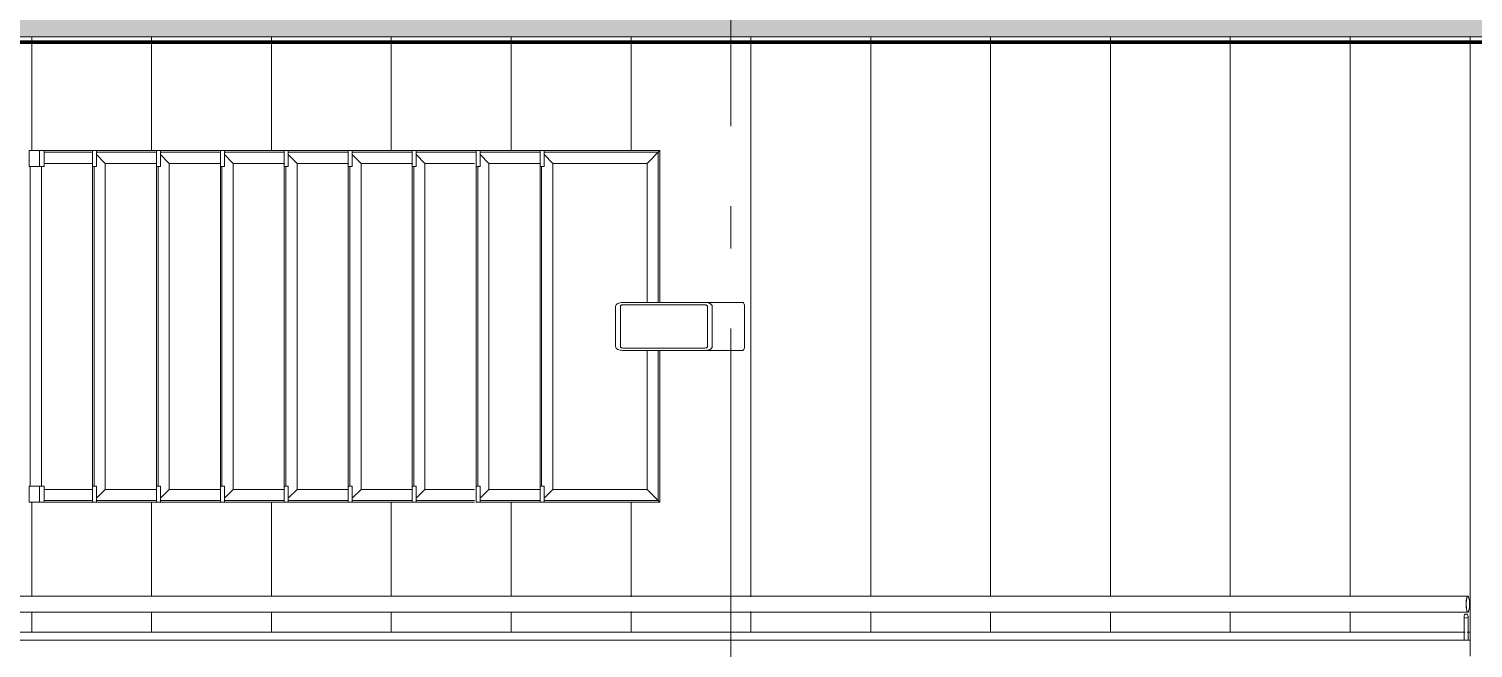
# Model space of a CAD drawing. Header units: millimetres. Extents: x -537608 to 253996, y -217170 to 186033.
# Drawn here: x -230633 to -227018, y 93481 to 95031 of the extents above; entities that cross this region are included whole.
import ezdxf

# ---------------------------------------------------------------- set-up
doc = ezdxf.new("R2010")
doc.units = ezdxf.units.MM
doc.layers.add('16) Лак 1.6м', color=160, linetype='Continuous', lineweight=90)
doc.layers.add('PDF _Геометрия', color=7, linetype='Continuous')
doc.layers.add('PDF _Сплошная заливка', color=7, linetype='Continuous', true_color=0xffffff)

msp = doc.modelspace()

# ---------------------------------------------------------------- hatches: boundary and pattern name
at = {"layer": 'PDF _Сплошная заливка', "true_color": 0x56bc34, "transparency": 33554559}
msp.add_hatch(color=85, dxfattribs=at).paths.add_polyline_path([(-225586.1947, 95011.265), (-225526.1941, 95011.265), (-225526.1941, 95071.2678), (-230976.1935, 95071.2678), (-230976.1935, 95011.265), (-226595.9773, 95011.265)])

# ---------------------------------------------------------------- linework, layer by layer
at = {"layer": '16) Лак 1.6м'}
msp.add_lwpolyline([(-231002.1241, 94997.2157), (-225562.1273, 94997.2157), (-225562.1273, 93026.1049)], dxfattribs=at)
at = {"layer": 'PDF _Геометрия', "color": 253, "lineweight": 9, "true_color": 0xaaaaaa}
for p, q in [((-228876.1941, 94787.0952), (-228876.1941, 95787.0947)), ((-230626.1922, 94726.2656), (-230626.1922, 95011.265)), ((-230626.1922, 95011.265), (-230626.1922, 94726.2656)), ((-230326.1932, 94726.2656), (-230326.1932, 95011.265)), ((-230326.1932, 95011.265), (-230326.1932, 94726.2656)), ((-230026.192, 94726.2656), (-230026.192, 95011.265)), ((-230026.192, 95011.265), (-230026.192, 94726.2656)), ((-229726.1931, 94726.2656), (-229726.1931, 95011.265)), ((-229726.1931, 95011.265), (-229726.1931, 94726.2656)), ((-229426.1941, 94726.2656), (-229426.1941, 95011.265)), ((-229426.1941, 95011.265), (-229426.1941, 94726.2656)), ((-229126.1929, 94726.2656), (-229126.1929, 95011.265)), ((-229126.1929, 95011.265), (-229126.1929, 94726.2656)), ((-228826.1939, 93609.2875), (-228826.1939, 95011.265)), ((-228826.1939, 95011.265), (-228826.1939, 93609.2875)), ((-228526.1927, 93610.196), (-228526.1927, 95011.265)), ((-228526.1927, 95011.265), (-228526.1927, 93610.196)), ((-228226.1937, 93610.3123), (-228226.1937, 95011.265)), ((-228226.1937, 95011.265), (-228226.1937, 93610.3123)), ((-227926.1926, 93610.4243), (-227926.1926, 95011.265)), ((-227926.1926, 95011.265), (-227926.1926, 93610.4243)), ((-227626.1936, 93610.5405), (-227626.1936, 95011.265)), ((-227626.1936, 95011.265), (-227626.1936, 93610.5405)), ((-227326.1924, 93610.6525), (-227326.1924, 95011.265)), ((-227326.1924, 95011.265), (-227326.1924, 93610.6525)), ((-227026.1934, 93521.2661), (-227026.1934, 95011.265)), ((-227026.1934, 95011.265), (-227026.1934, 93521.2661)), ((-230632.6145, 94686.268), (-230632.6145, 94726.2656)), ((-230632.6145, 94726.2656), (-230606.8781, 94726.2656)), ((-230595.3597, 94726.2656), (-230473.9332, 94726.2656)), ((-230473.9332, 94722.2654), (-230595.3597, 94722.2654)), ((-230463.9327, 94726.2656), (-230313.9321, 94726.2656)), ((-230313.9321, 94722.2654), (-230463.9327, 94722.2654)), ((-230441.9317, 94694.2641), (-230463.9327, 94716.2673)), ((-230463.9327, 94716.2673), (-230441.9317, 94694.2641)), ((-230303.9317, 94726.2656), (-230153.9332, 94726.2656)), ((-230153.9332, 94722.2654), (-230303.9317, 94722.2654)), ((-230281.9328, 94694.2641), (-230303.9317, 94716.2673)), ((-230303.9317, 94716.2673), (-230281.9328, 94694.2641)), ((-230143.9328, 94726.2656), (-229993.9322, 94726.2656)), ((-229993.9322, 94722.2654), (-230143.9328, 94722.2654)), ((-230121.9318, 94694.2641), (-230143.9328, 94716.2673)), ((-230143.9328, 94716.2673), (-230121.9318, 94694.2641)), ((-229993.9322, 94726.2656), (-229983.9317, 94726.2656)), ((-229993.9322, 94686.268), (-229993.9322, 94726.2656)), ((-229983.9317, 94686.268), (-229983.9317, 94726.2656)), ((-229983.9317, 94726.2656), (-229833.9333, 94726.2656)), ((-229833.9333, 94722.2654), (-229983.9317, 94722.2654)), ((-229961.9328, 94694.2641), (-229983.9317, 94716.2673)), ((-229983.9317, 94716.2673), (-229961.9328, 94694.2641)), ((-229833.9333, 94726.2656), (-229823.9329, 94726.2656)), ((-229833.9333, 94686.268), (-229833.9333, 94726.2656)), ((-229823.9329, 94686.268), (-229823.9329, 94726.2656)), ((-229823.9329, 94726.2656), (-229673.9323, 94726.2656)), ((-229673.9323, 94722.2654), (-229823.9329, 94722.2654)), ((-229801.9318, 94694.2641), (-229823.9329, 94716.2673)), ((-229823.9329, 94716.2673), (-229801.9318, 94694.2641)), ((-229673.9323, 94726.2656), (-229663.9318, 94726.2656)), ((-229673.9323, 94686.268), (-229673.9323, 94726.2656)), ((-229663.9318, 94686.268), (-229663.9318, 94726.2656)), ((-229663.9318, 94726.2656), (-229513.9333, 94726.2656)), ((-229513.9333, 94722.2654), (-229663.9318, 94722.2654)), ((-229641.9329, 94694.2641), (-229663.9318, 94716.2673)), ((-229663.9318, 94716.2673), (-229641.9329, 94694.2641)), ((-229513.9333, 94726.2656), (-229503.9329, 94726.2656)), ((-229513.9333, 94686.268), (-229513.9333, 94726.2656)), ((-229503.9329, 94686.268), (-229503.9329, 94726.2656)), ((-229503.9329, 94726.2656), (-229353.9323, 94726.2656)), ((-229353.9323, 94722.2654), (-229503.9329, 94722.2654)), ((-229481.9318, 94694.2641), (-229503.9329, 94716.2673)), ((-229503.9329, 94716.2673), (-229481.9318, 94694.2641)), ((-229353.9323, 94726.2656), (-229343.9318, 94726.2656)), ((-229353.9323, 94686.268), (-229353.9323, 94726.2656)), ((-229343.9318, 94686.268), (-229343.9318, 94726.2656)), ((-229343.9318, 94726.2656), (-229053.9333, 94726.2656)), ((-229057.9314, 94722.2654), (-229343.9318, 94722.2654)), ((-229321.933, 94694.2641), (-229343.9318, 94716.2673)), ((-229343.9318, 94716.2673), (-229321.933, 94694.2641)), ((-229085.9327, 94694.2641), (-229053.9333, 94726.2656)), ((-229053.9333, 94726.2656), (-229085.9327, 94694.2641)), ((-229057.9314, 94347.0099), (-229057.9314, 94722.2654)), ((-229053.9333, 94726.2656), (-229053.9333, 94347.0099)), ((-230606.8781, 94686.268), (-230632.6145, 94686.268)), ((-230629.9319, 94686.268), (-230629.9319, 93886.265)), ((-230601.9328, 94686.268), (-230601.9328, 93886.265)), ((-230473.9332, 94694.2641), (-230595.3597, 94694.2641)), ((-230473.9332, 93886.265), (-230473.9332, 94686.268)), ((-230469.933, 94686.268), (-230469.933, 93886.265)), ((-230441.9317, 93878.2646), (-230441.9317, 94694.2641)), ((-230441.9317, 94694.2641), (-230313.9321, 94694.2641)), ((-230313.9321, 93886.265), (-230313.9321, 94686.268)), ((-230309.932, 94686.268), (-230309.932, 93886.265)), ((-230281.9328, 93878.2646), (-230281.9328, 94694.2641)), ((-230281.9328, 94694.2641), (-230153.9332, 94694.2641)), ((-230153.9332, 93886.265), (-230153.9332, 94686.268)), ((-230149.933, 94686.268), (-230149.933, 93886.265)), ((-230121.9318, 93878.2646), (-230121.9318, 94694.2641)), ((-230121.9318, 94694.2641), (-229993.9322, 94694.2641)), ((-229993.9322, 93886.265), (-229993.9322, 94686.268)), ((-229993.9322, 94686.268), (-229983.9317, 94686.268)), ((-229989.932, 94686.268), (-229989.932, 93886.265)), ((-229961.9328, 93878.2646), (-229961.9328, 94694.2641)), ((-229961.9328, 94694.2641), (-229833.9333, 94694.2641)), ((-229833.9333, 93886.265), (-229833.9333, 94686.268)), ((-229833.9333, 94686.268), (-229823.9329, 94686.268)), ((-229829.9331, 94686.268), (-229829.9331, 93886.265)), ((-229801.9318, 93878.2646), (-229801.9318, 94694.2641)), ((-229801.9318, 94694.2641), (-229673.9323, 94694.2641)), ((-229673.9323, 93886.265), (-229673.9323, 94686.268)), ((-229673.9323, 94686.268), (-229663.9318, 94686.268)), ((-229669.9321, 94686.268), (-229669.9321, 93886.265)), ((-229641.9329, 93878.2646), (-229641.9329, 94694.2641)), ((-229641.9329, 94694.2641), (-229518.0197, 94694.2641)), ((-229513.9333, 93886.265), (-229513.9333, 94686.268)), ((-229513.9333, 94686.268), (-229503.9329, 94686.268)), ((-229509.9332, 94686.268), (-229509.9332, 93886.265)), ((-229481.9318, 93878.2646), (-229481.9318, 94694.2641)), ((-229481.9318, 94694.2641), (-229353.9323, 94694.2641)), ((-229353.9323, 93886.265), (-229353.9323, 94686.268)), ((-229353.9323, 94686.268), (-229343.9318, 94686.268)), ((-229349.9321, 94686.268), (-229349.9321, 93886.265)), ((-229085.9327, 94694.2641), (-229321.933, 94694.2641)), ((-229321.933, 94694.2641), (-229321.933, 93878.2646)), ((-229085.9327, 94347.0099), (-229085.9327, 94694.2641)), ((-228876.1941, 94481.2595), (-228876.1941, 94587.0944)), ((-229164.5176, 94339.0225), (-229164.8664, 94337.2656)), ((-229164.8664, 94337.2656), (-229164.8664, 94235.2674)), ((-229163.4864, 94340.7104), (-229164.5176, 94339.0225)), ((-229161.8092, 94342.2648), (-229163.4864, 94340.7104)), ((-229159.5529, 94343.6298), (-229161.8092, 94342.2648)), ((-229156.8036, 94344.7494), (-229159.5529, 94343.6298)), ((-229153.6689, 94345.5803), (-229156.8036, 94344.7494)), ((-229150.265, 94346.0928), (-229153.6689, 94345.5803)), ((-229152.657, 94337.8513), (-229152.7732, 94337.2656)), ((-229152.7732, 94337.2656), (-229152.7732, 94235.2674)), ((-229152.3125, 94338.4154), (-229152.657, 94337.8513)), ((-229151.7528, 94338.932), (-229152.3125, 94338.4154)), ((-229151.0014, 94339.3885), (-229151.7528, 94338.932)), ((-229150.0863, 94339.7588), (-229151.0014, 94339.3885)), ((-229146.7256, 94346.265), (-229150.265, 94346.0928)), ((-229149.0401, 94340.0387), (-229150.0863, 94339.7588)), ((-229147.9054, 94340.2066), (-229149.0401, 94340.0387)), ((-229146.7256, 94340.2669), (-229147.9054, 94340.2066)), ((-228941.1379, 94346.265), (-229146.7256, 94346.265)), ((-228941.1379, 94340.2669), (-229146.7256, 94340.2669)), ((-228846.6039, 94346.265), (-228941.1379, 94346.265)), ((-228941.1379, 94346.265), (-228937.6006, 94346.0928)), ((-228939.9581, 94340.2066), (-228941.1379, 94340.2669)), ((-228938.8256, 94340.0387), (-228939.9581, 94340.2066)), ((-228937.7793, 94339.7588), (-228938.8256, 94340.0387)), ((-228936.8621, 94339.3885), (-228937.7793, 94339.7588)), ((-228937.6006, 94346.0928), (-228934.1968, 94345.5803)), ((-228936.1108, 94338.932), (-228936.8621, 94339.3885)), ((-228935.5532, 94338.4154), (-228936.1108, 94338.932)), ((-228935.2087, 94337.8513), (-228935.5532, 94338.4154)), ((-228935.0924, 94337.2656), (-228935.2087, 94337.8513)), ((-228935.0924, 94235.2674), (-228935.0924, 94337.2656)), ((-228934.1968, 94345.5803), (-228931.06, 94344.7494)), ((-228931.06, 94344.7494), (-228928.3107, 94343.6298)), ((-228928.3107, 94343.6298), (-228926.0565, 94342.2648)), ((-228926.0565, 94342.2648), (-228924.3793, 94340.7104)), ((-228924.3793, 94340.7104), (-228923.3481, 94339.0225)), ((-228923.3481, 94339.0225), (-228922.9993, 94337.2656)), ((-228922.9993, 94337.2656), (-228922.9993, 94235.2674)), ((-228898.3652, 94345.9593), (-228897.2112, 94346.265)), ((-228897.2112, 94346.265), (-228846.6039, 94346.265)), ((-228846.6039, 94346.265), (-228845.4478, 94345.9593)), ((-228845.4478, 94345.9593), (-228844.3713, 94345.0594)), ((-228844.3713, 94345.0594), (-228843.4476, 94343.6298)), ((-228843.4476, 94343.6298), (-228842.7372, 94341.7653)), ((-228842.7372, 94341.7653), (-228842.2915, 94339.5951)), ((-228842.2915, 94339.5951), (-228842.1387, 94337.2656)), ((-228842.1387, 94337.2656), (-228842.1387, 94235.2674)), ((-228876.1941, 93281.2635), (-228876.1941, 94281.263)), ((-229164.8664, 94235.2674), (-229164.5176, 94233.5105)), ((-229164.5176, 94233.5105), (-229163.4864, 94231.8226)), ((-229163.4864, 94231.8226), (-229161.8092, 94230.2639)), ((-229161.8092, 94230.2639), (-229159.5529, 94228.9032)), ((-229159.5529, 94228.9032), (-229156.8036, 94227.7837)), ((-229156.8036, 94227.7837), (-229153.6689, 94226.9526)), ((-229153.6689, 94226.9526), (-229150.265, 94226.4403)), ((-229152.7732, 94235.2674), (-229152.657, 94234.6817)), ((-229152.657, 94234.6817), (-229152.3125, 94234.1176)), ((-229152.3125, 94234.1176), (-229151.7528, 94233.6009)), ((-229151.7528, 94233.6009), (-229151.0014, 94233.1445)), ((-229151.0014, 94233.1445), (-229150.0863, 94232.7699)), ((-229150.265, 94226.4403), (-229146.7256, 94226.268)), ((-229150.0863, 94232.7699), (-229149.0401, 94232.4943)), ((-229149.0401, 94232.4943), (-229147.9054, 94232.3221)), ((-229147.9054, 94232.3221), (-229146.7256, 94232.2661)), ((-229146.7256, 94232.2661), (-228941.1379, 94232.2661)), ((-229146.7256, 94226.268), (-228941.1379, 94226.268)), ((-229085.9327, 93878.2646), (-229085.9327, 94226.268)), ((-229057.9314, 93850.2676), (-229057.9314, 94226.268)), ((-229053.9333, 94226.268), (-229053.9333, 93846.2674)), ((-228941.1379, 94232.2661), (-228939.9581, 94232.3221)), ((-228937.6006, 94226.4403), (-228941.1379, 94226.268)), ((-228941.1379, 94226.268), (-228846.6039, 94226.268)), ((-228939.9581, 94232.3221), (-228938.8256, 94232.4943)), ((-228938.8256, 94232.4943), (-228937.7793, 94232.7699)), ((-228937.7793, 94232.7699), (-228936.8621, 94233.1445)), ((-228934.1968, 94226.9526), (-228937.6006, 94226.4403)), ((-228936.8621, 94233.1445), (-228936.1108, 94233.6009)), ((-228936.1108, 94233.6009), (-228935.5532, 94234.1176)), ((-228935.5532, 94234.1176), (-228935.2087, 94234.6817)), ((-228935.2087, 94234.6817), (-228935.0924, 94235.2674)), ((-228931.06, 94227.7837), (-228934.1968, 94226.9526)), ((-228928.3107, 94228.9032), (-228931.06, 94227.7837)), ((-228926.0565, 94230.2639), (-228928.3107, 94228.9032)), ((-228924.3793, 94231.8226), (-228926.0565, 94230.2639)), ((-228923.3481, 94233.5105), (-228924.3793, 94231.8226)), ((-228922.9993, 94235.2674), (-228923.3481, 94233.5105)), ((-228897.2112, 94226.268), (-228898.3652, 94226.5737)), ((-228846.6039, 94226.268), (-228897.2112, 94226.268)), ((-228845.4478, 94226.5737), (-228846.6039, 94226.268)), ((-228844.3713, 94227.4736), (-228845.4478, 94226.5737)), ((-228843.4476, 94228.9032), (-228844.3713, 94227.4736)), ((-228842.7372, 94230.7677), (-228843.4476, 94228.9032)), ((-228842.2915, 94232.9379), (-228842.7372, 94230.7677)), ((-228842.1387, 94235.2674), (-228842.2915, 94232.9379)), ((-230632.6145, 93846.2674), (-230632.6145, 93886.265)), ((-230632.6145, 93886.265), (-230606.8781, 93886.265)), ((-230595.3597, 93878.2646), (-230473.9332, 93878.2646)), ((-230441.9317, 93878.2646), (-230463.9327, 93856.2657)), ((-230463.9327, 93856.2657), (-230441.9317, 93878.2646)), ((-230313.9321, 93878.2646), (-230441.9317, 93878.2646)), ((-230281.9328, 93878.2646), (-230303.9317, 93856.2657)), ((-230303.9317, 93856.2657), (-230281.9328, 93878.2646)), ((-230153.9332, 93878.2646), (-230281.9328, 93878.2646)), ((-230121.9318, 93878.2646), (-230143.9328, 93856.2657)), ((-230143.9328, 93856.2657), (-230121.9318, 93878.2646)), ((-229993.9322, 93878.2646), (-230121.9318, 93878.2646)), ((-229993.9322, 93886.265), (-229983.9317, 93886.265)), ((-229993.9322, 93846.2674), (-229993.9322, 93886.265)), ((-229983.9317, 93886.265), (-229983.9317, 93846.2674)), ((-229961.9328, 93878.2646), (-229983.9317, 93856.2657)), ((-229983.9317, 93856.2657), (-229961.9328, 93878.2646)), ((-229833.9333, 93878.2646), (-229961.9328, 93878.2646)), ((-229833.9333, 93886.265), (-229823.9329, 93886.265)), ((-229833.9333, 93846.2674), (-229833.9333, 93886.265)), ((-229823.9329, 93886.265), (-229823.9329, 93846.2674)), ((-229801.9318, 93878.2646), (-229823.9329, 93856.2657)), ((-229823.9329, 93856.2657), (-229801.9318, 93878.2646)), ((-229673.9323, 93878.2646), (-229801.9318, 93878.2646)), ((-229673.9323, 93886.265), (-229663.9318, 93886.265)), ((-229673.9323, 93846.2674), (-229673.9323, 93886.265)), ((-229663.9318, 93886.265), (-229663.9318, 93846.2674)), ((-229641.9329, 93878.2646), (-229663.9318, 93856.2657)), ((-229663.9318, 93856.2657), (-229641.9329, 93878.2646)), ((-229518.0197, 93878.2646), (-229641.9329, 93878.2646)), ((-229513.9333, 93886.265), (-229503.9329, 93886.265)), ((-229513.9333, 93846.2674), (-229513.9333, 93886.265)), ((-229503.9329, 93886.265), (-229503.9329, 93846.2674)), ((-229481.9318, 93878.2646), (-229503.9329, 93856.2657)), ((-229503.9329, 93856.2657), (-229481.9318, 93878.2646)), ((-229353.9323, 93878.2646), (-229481.9318, 93878.2646)), ((-229353.9323, 93886.265), (-229343.9318, 93886.265)), ((-229353.9323, 93846.2674), (-229353.9323, 93886.265)), ((-229343.9318, 93886.265), (-229343.9318, 93846.2674)), ((-229321.933, 93878.2646), (-229343.9318, 93856.2657)), ((-229343.9318, 93856.2657), (-229321.933, 93878.2646)), ((-229321.933, 93878.2646), (-229085.9327, 93878.2646)), ((-229053.9333, 93846.2674), (-229085.9327, 93878.2646)), ((-229085.9327, 93878.2646), (-229053.9333, 93846.2674)), ((-230606.8781, 93846.2674), (-230632.6145, 93846.2674)), ((-230626.1922, 93610.7644), (-230626.1922, 93846.2674)), ((-230626.1922, 93846.2674), (-230626.1922, 93610.7644)), ((-230595.3597, 93850.2676), (-230473.9332, 93850.2676)), ((-230473.9332, 93846.2674), (-230595.3597, 93846.2674)), ((-230463.9327, 93850.2676), (-230313.9321, 93850.2676)), ((-230313.9321, 93846.2674), (-230463.9327, 93846.2674)), ((-230326.1932, 93610.7644), (-230326.1932, 93846.2674)), ((-230326.1932, 93846.2674), (-230326.1932, 93610.7644)), ((-230303.9317, 93850.2676), (-230153.9332, 93850.2676)), ((-230153.9332, 93846.2674), (-230303.9317, 93846.2674)), ((-230143.9328, 93850.2676), (-229993.9322, 93850.2676)), ((-229993.9322, 93846.2674), (-230143.9328, 93846.2674)), ((-230026.192, 93610.7644), (-230026.192, 93846.2674)), ((-230026.192, 93846.2674), (-230026.192, 93610.7644)), ((-229983.9317, 93846.2674), (-229993.9322, 93846.2674)), ((-229983.9317, 93850.2676), (-229833.9333, 93850.2676)), ((-229833.9333, 93846.2674), (-229983.9317, 93846.2674)), ((-229823.9329, 93846.2674), (-229833.9333, 93846.2674)), ((-229823.9329, 93850.2676), (-229673.9323, 93850.2676)), ((-229673.9323, 93846.2674), (-229823.9329, 93846.2674)), ((-229726.1931, 93610.7644), (-229726.1931, 93846.2674)), ((-229726.1931, 93846.2674), (-229726.1931, 93610.7644)), ((-229663.9318, 93846.2674), (-229673.9323, 93846.2674)), ((-229663.9318, 93850.2676), (-229518.0197, 93850.2676)), ((-229518.0197, 93846.2674), (-229663.9318, 93846.2674)), ((-229503.9329, 93846.2674), (-229513.9333, 93846.2674)), ((-229503.9329, 93850.2676), (-229353.9323, 93850.2676)), ((-229353.9323, 93846.2674), (-229503.9329, 93846.2674)), ((-229426.1941, 93610.7644), (-229426.1941, 93846.2674)), ((-229426.1941, 93846.2674), (-229426.1941, 93610.7644)), ((-229343.9318, 93846.2674), (-229353.9323, 93846.2674)), ((-229343.9318, 93850.2676), (-229057.9314, 93850.2676)), ((-229053.9333, 93846.2674), (-229343.9318, 93846.2674)), ((-229126.1929, 93609.2875), (-229126.1929, 93846.2674)), ((-229126.1929, 93846.2674), (-229126.1929, 93609.2875)), ((-230626.1922, 93521.2661), (-230626.1922, 93571.7658)), ((-230626.1922, 93571.7658), (-230626.1922, 93521.2661)), ((-230326.1932, 93521.2661), (-230326.1932, 93571.7658)), ((-230326.1932, 93571.7658), (-230326.1932, 93521.2661)), ((-230026.192, 93521.2661), (-230026.192, 93571.7658)), ((-230026.192, 93571.7658), (-230026.192, 93521.2661)), ((-229726.1931, 93521.2661), (-229726.1931, 93571.7658)), ((-229726.1931, 93571.7658), (-229726.1931, 93521.2661)), ((-229426.1941, 93521.2661), (-229426.1941, 93571.7658)), ((-229426.1941, 93571.7658), (-229426.1941, 93521.2661)), ((-229126.1929, 93521.2661), (-229126.1929, 93573.247)), ((-229126.1929, 93573.247), (-229126.1929, 93521.2661)), ((-228826.1939, 93521.2661), (-228826.1939, 93573.247)), ((-228826.1939, 93573.247), (-228826.1939, 93521.2661)), ((-228526.1927, 93521.2661), (-228526.1927, 93572.3342)), ((-228526.1927, 93572.3342), (-228526.1927, 93521.2661)), ((-228226.1937, 93521.2661), (-228226.1937, 93572.2222)), ((-228226.1937, 93572.2222), (-228226.1937, 93521.2661)), ((-227926.1926, 93521.2661), (-227926.1926, 93572.106)), ((-227926.1926, 93572.106), (-227926.1926, 93521.2661)), ((-227626.1936, 93521.2661), (-227626.1936, 93571.994)), ((-227626.1936, 93571.994), (-227626.1936, 93521.2661)), ((-227326.1924, 93521.2661), (-227326.1924, 93571.8778)), ((-227326.1924, 93571.8778), (-227326.1924, 93521.2661)), ((-230926.1934, 93521.2661), (-230626.1922, 93521.2661)), ((-230626.1922, 93521.2661), (-230326.1932, 93521.2661)), ((-230326.1932, 93521.2661), (-230026.192, 93521.2661)), ((-230026.192, 93521.2661), (-229726.1931, 93521.2661)), ((-229726.1931, 93521.2661), (-229426.1941, 93521.2661)), ((-229426.1941, 93521.2661), (-229126.1929, 93521.2661)), ((-229126.1929, 93521.2661), (-228826.1939, 93521.2661)), ((-228826.1939, 93521.2661), (-228526.1927, 93521.2661)), ((-228526.1927, 93521.2661), (-228226.1937, 93521.2661)), ((-228226.1937, 93521.2661), (-227926.1926, 93521.2661)), ((-227926.1926, 93521.2661), (-227626.1936, 93521.2661)), ((-227626.1936, 93521.2661), (-227326.1924, 93521.2661)), ((-227326.1924, 93521.2661), (-227038.6935, 93521.2661)), ((-227033.6943, 93521.2661), (-227026.1934, 93521.2661)), ((-227026.1934, 93521.2661), (-227026.1934, 93501.2652))]:
    msp.add_line(p, q, dxfattribs=at)
at = {"layer": 'PDF _Геометрия', "lineweight": 9}
for p, q in [((-230976.1935, 95011.265), (-225586.1947, 95011.265)), ((-227031.4725, 93611.2682), (-230920.9143, 93611.2682)), ((-227036.0755, 93586.8149), (-227036.1939, 93591.2673)), ((-227035.7117, 93595.6938), (-227035.8386, 93591.2673)), ((-227035.8386, 93591.2673), (-227035.7117, 93586.8408)), ((-227035.3392, 93599.8619), (-227035.7117, 93595.6938)), ((-227034.7406, 93603.5348), (-227035.3392, 93599.8619)), ((-227033.9527, 93606.493), (-227034.7406, 93603.5348)), ((-227031.9978, 93609.632), (-227033.0205, 93608.5641)), ((-227031.4725, 93609.7655), (-227031.9978, 93609.632)), ((-227030.945, 93609.632), (-227031.4725, 93609.7655)), ((-227029.9245, 93608.5641), (-227030.945, 93609.632)), ((-227028.9922, 93606.493), (-227029.9245, 93608.5641)), ((-227028.2021, 93603.5348), (-227028.9922, 93606.493)), ((-227027.6058, 93599.8619), (-227028.2021, 93603.5348)), ((-227027.7802, 93603.7371), (-227027.2182, 93599.9436)), ((-227027.2312, 93595.6938), (-227027.6058, 93599.8619)), ((-227027.1041, 93591.2673), (-227027.2312, 93595.6938)), ((-227027.2312, 93586.8408), (-227027.1041, 93591.2673)), ((-227027.2182, 93599.9436), (-227026.8695, 93595.7153)), ((-227026.8695, 93595.7153), (-227026.7511, 93591.2673)), ((-227026.7511, 93591.2673), (-227026.8695, 93586.8149)), ((-230920.9143, 93571.2663), (-227031.4725, 93571.2663)), ((-227041.193, 93561.268), (-227041.193, 93561.014)), ((-227041.193, 93561.014), (-227041.193, 93552.6476)), ((-227041.193, 93552.6476), (-227041.193, 93536.268)), ((-227035.7267, 93582.5866), (-227036.0755, 93586.8149)), ((-227035.1626, 93578.7974), (-227035.7267, 93582.5866)), ((-227035.7117, 93586.8408), (-227035.3392, 93582.6683)), ((-227035.3392, 93582.6683), (-227034.7406, 93578.9997)), ((-227034.4155, 93575.6282), (-227035.1626, 93578.7974)), ((-227034.7406, 93578.9997), (-227033.9527, 93576.0416)), ((-227033.5199, 93573.247), (-227034.4155, 93575.6282)), ((-227032.5231, 93571.7658), (-227033.5199, 93573.247)), ((-227033.0205, 93573.9704), (-227031.9978, 93572.9026)), ((-227031.4725, 93571.2663), (-227032.5231, 93571.7658)), ((-227031.9978, 93572.9026), (-227031.4725, 93572.7648)), ((-227031.4725, 93572.7648), (-227030.945, 93572.9026)), ((-227030.4218, 93571.7658), (-227031.4725, 93571.2663)), ((-227031.1926, 93555.1536), (-227031.1926, 93561.268)), ((-227031.1926, 93539.7987), (-227031.1926, 93555.1536)), ((-227030.945, 93572.9026), (-227029.9245, 93573.9704)), ((-227029.4229, 93573.247), (-227030.4218, 93571.7658)), ((-227029.9245, 93573.9704), (-227028.9922, 93576.0416)), ((-227028.9922, 93576.0416), (-227028.2021, 93578.9997)), ((-227028.2021, 93578.9997), (-227027.6058, 93582.6683)), ((-227027.2182, 93582.5866), (-227027.7802, 93578.7974)), ((-227027.6058, 93582.6683), (-227027.2312, 93586.8408)), ((-227026.8695, 93586.8149), (-227027.2182, 93582.5866)), ((-227041.193, 93536.268), (-227041.193, 93501.2652)), ((-227031.1926, 93536.268), (-227031.1926, 93539.7987)), ((-227031.1926, 93501.2652), (-227031.1926, 93536.268)), ((-230926.1934, 93501.2652), (-227026.1934, 93501.2652)), ((-227026.1934, 93501.2652), (-227026.1934, 93461.2676))]:
    msp.add_line(p, q, dxfattribs=at)
at = {"layer": 'PDF _Геометрия', "color": 253, "lineweight": 20, "true_color": 0xaaaaaa}
for p, q in [((-230595.3597, 94726.2656), (-230606.8781, 94726.2656)), ((-230606.8781, 94726.2656), (-230606.8781, 94686.268)), ((-230595.3597, 94686.268), (-230595.3597, 94726.2656)), ((-230463.9327, 94726.2656), (-230473.9332, 94726.2656)), ((-230473.9332, 94726.2656), (-230473.9332, 94686.268)), ((-230463.9327, 94686.268), (-230463.9327, 94726.2656)), ((-230303.9317, 94726.2656), (-230313.9321, 94726.2656)), ((-230313.9321, 94726.2656), (-230313.9321, 94686.268)), ((-230303.9317, 94686.268), (-230303.9317, 94726.2656)), ((-230143.9328, 94726.2656), (-230153.9332, 94726.2656)), ((-230153.9332, 94726.2656), (-230153.9332, 94686.268)), ((-230143.9328, 94686.268), (-230143.9328, 94726.2656)), ((-230606.8781, 94686.268), (-230595.3597, 94686.268)), ((-230473.9332, 94686.268), (-230463.9327, 94686.268)), ((-230313.9321, 94686.268), (-230303.9317, 94686.268)), ((-230153.9332, 94686.268), (-230143.9328, 94686.268)), ((-230595.3597, 93886.265), (-230606.8781, 93886.265)), ((-230606.8781, 93886.265), (-230606.8781, 93846.2674)), ((-230595.3597, 93846.2674), (-230595.3597, 93886.265)), ((-230463.9327, 93886.265), (-230473.9332, 93886.265)), ((-230473.9332, 93886.265), (-230473.9332, 93846.2674)), ((-230463.9327, 93846.2674), (-230463.9327, 93886.265)), ((-230303.9317, 93886.265), (-230313.9321, 93886.265)), ((-230313.9321, 93886.265), (-230313.9321, 93846.2674)), ((-230303.9317, 93846.2674), (-230303.9317, 93886.265)), ((-230143.9328, 93886.265), (-230153.9332, 93886.265)), ((-230153.9332, 93886.265), (-230153.9332, 93846.2674)), ((-230143.9328, 93846.2674), (-230143.9328, 93886.265)), ((-230606.8781, 93846.2674), (-230595.3597, 93846.2674)), ((-230473.9332, 93846.2674), (-230463.9327, 93846.2674)), ((-230313.9321, 93846.2674), (-230303.9317, 93846.2674)), ((-230153.9332, 93846.2674), (-230143.9328, 93846.2674))]:
    msp.add_line(p, q, dxfattribs=at)
at = {"layer": 'PDF _Геометрия', "lineweight": 9}
msp.add_circle((-227036.1924, 93561.2644), 4.9998, dxfattribs=at)
msp.add_ellipse((-227031.4826, 93591.341), major_axis=(0.0137, 19.8408), ratio=0.236421733, start_param=5.833652986, end_param=7.857843948, dxfattribs=at)

doc.saveas('drawing.dxf')
